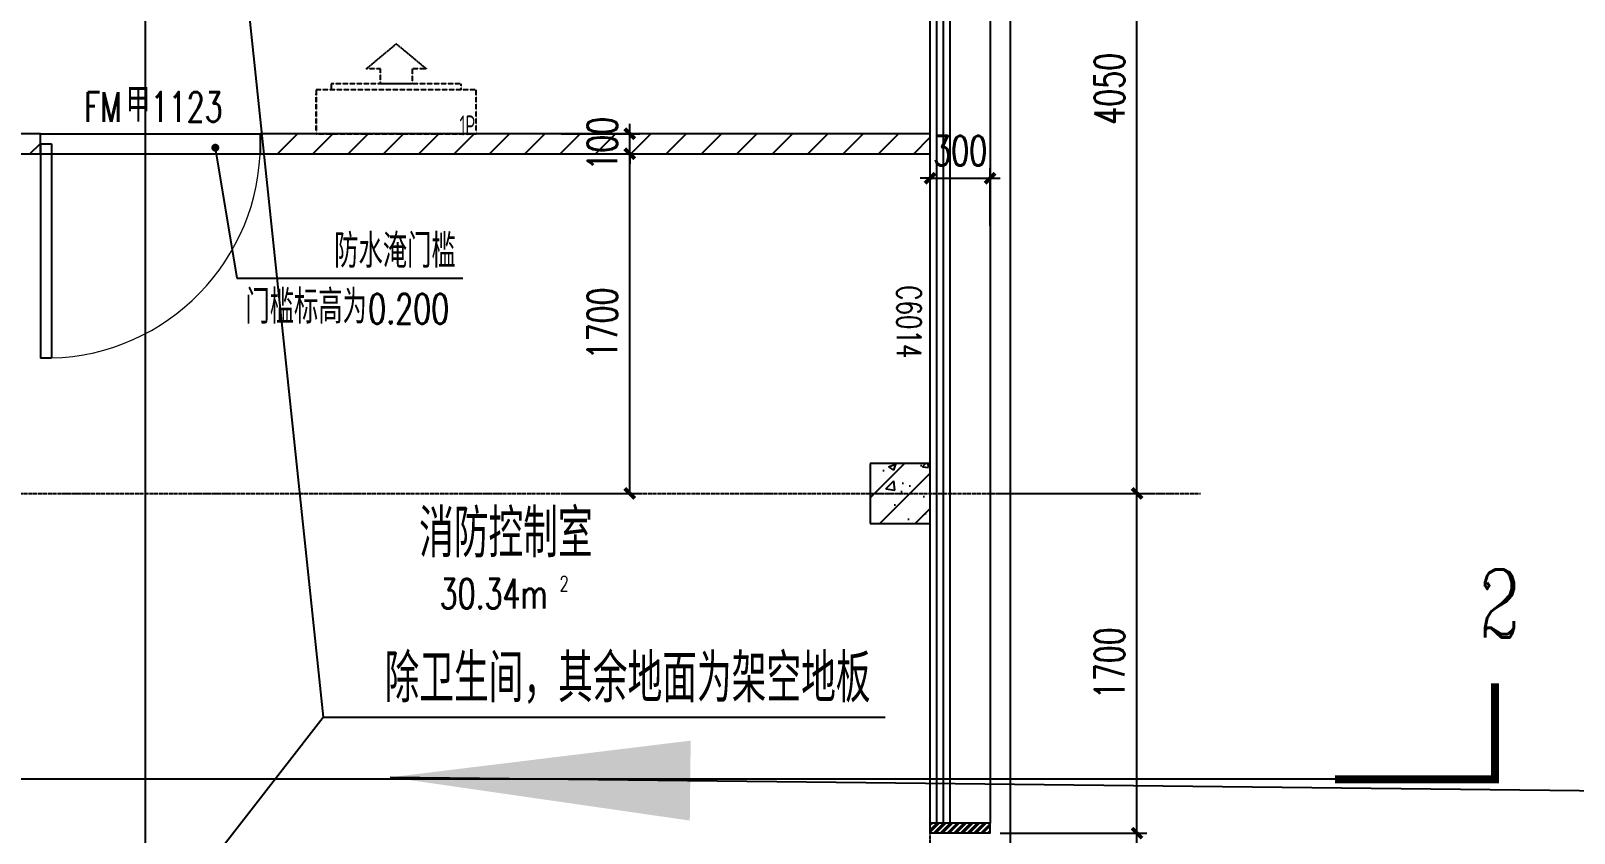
# Model space of a CAD drawing. Extents: x -954573 to 446329, y 489853 to 1226784.
# Drawn here: x -112152 to -104434, y 713970 to 717985 of the extents above; entities that cross this region are included whole.
import ezdxf
from ezdxf.enums import TextEntityAlignment as Align

# ---------------------------------------------------------------- set-up
doc = ezdxf.new("R2010")
doc.units = 0
doc.header["$LTSCALE"] = 10
doc.header["$MEASUREMENT"] = 0
for name, pattern in [('10平面$0$124-SF$0$DASH', [0.35, 0.25, -0.1]), ('10平面$0$DOTE', [2.42, 2, -0.2, 0.02, -0.2]), ('10平面$1$DASH', [0.35, 0.25, -0.1])]:
    doc.linetypes.add(name, pattern=pattern)
doc.layers.get('Defpoints').update_dxf_attribs({"color": 210})
for name, color, linetype in [('10平面$0$124-SF$0$J_EQPM_SMAL(空调室内外机)', 8, 'Continuous'), ('10平面$0$A-AXIS-DOTE', 8, '10平面$0$DOTE'), ('10平面$0$A-AXIS-DP', 8, 'Continuous'), ('10平面$0$A-AXIS-SYMB', 8, 'Continuous'), ('10平面$0$A-HATCH-2', 8, 'Continuous'), ('10平面$0$A-HRAIL', 8, 'Continuous'), ('10平面$0$A-LIN-V', 8, 'Continuous'), ('10平面$0$A-TEXT', 8, 'Continuous'), ('10平面$0$A-WINDOW', 8, 'Continuous'), ('10平面$0$A-防火门', 8, 'Continuous'), ('10平面$0$AS-COLN', 8, 'Continuous'), ('10平面$0$AS-WALL', 8, 'Continuous'), ('10平面$0$DIM_SYMB', 8, 'Continuous'), ('10平面$0$PUB_HATCH', 8, 'Continuous'), ('10平面$0$PUB_TEXT', 8, 'Continuous'), ('A-LIN-V', 9, 'Continuous'), ('建-引出', 3, 'Continuous')]:
    doc.layers.add(name, color=color, linetype=linetype)
doc.styles.add('10平面$0$124-SF$0$Standard', font='gbenor.shx', dxfattribs={"bigfont": 'gbcbig.shx'})
doc.styles.add('10平面$0$_TCH_DIM', font='SIMPLEX', dxfattribs={"bigfont": 'GBCBIG'})
doc.styles.add('10平面$0$_TCH_DIM_T3', font='SIMPLEX', dxfattribs={"width": 0.705882, "bigfont": 'GBCBIG'})
doc.styles.add('10平面$0$_TCH_LABEL', font='COMPLEX', dxfattribs={"bigfont": 'GBCBIG'})
doc.styles.add('10平面$0$_TCH_SPACE', font='SIMPLEX', dxfattribs={"height": 5, "bigfont": 'GBCBIG'})
doc.styles.add('10平面$0$_TCH_WINDOW', font='SIMPLEX', dxfattribs={"height": 3.5, "bigfont": 'GBCBIG'})
doc.dimstyles.new('10平面$0$_TCH_ARCH&&50', dxfattribs={"dimtxt": 148.75, "dimasz": 50, "dimexe": 50, "dimexo": 50, "dimgap": 63.125, "dimtad": 1, "dimdec": 0, "dimzin": 0, "dimdsep": 46, "dimtxsty": '10平面$0$_TCH_DIM_T3', "dimblk": '10平面$0$_ArchTick', "dimcen": 0.09, "dimclrt": 7, "dimazin": 2, "dimtfac": 1, "dimtdec": 0, "dimtix": 1, "dimtmove": 2, "dimatfit": 3, "dimfxl": 0, "dimtolj": 1, "dimtzin": 0, "dimarcsym": 0})
pattern_1 = [(45, (0, 89.76), (-88.388383, 88.388383), [])]

# ---------------------------------------------------------------- blocks, each defined once
blk = doc.blocks.new('10平面$0$dote')
at = {"layer": '10平面$0$A-AXIS-DOTE'}
for p, q in [((113082.2, -97318.5), (113082.2, -80060.8)), ((105547.2, -89149.7), (114434.2, -89149.7))]:
    blk.add_line(p, q, dxfattribs=at)
blk = doc.blocks.new('10平面$0$壁挂式空调室内机')
at = {"layer": '10平面$0$124-SF$0$J_EQPM_SMAL(空调室内外机)', "linetype": '10平面$0$124-SF$0$DASH', "ltscale": 0.5}
for p, q in [((2036016.6, 1699011.9), (2035816.6, 1699011.9)), ((2036016.6, 1699011.9), (2036016.6, 1698211.9)), ((2036016.6, 1698211.9), (2035816.6, 1698211.9))]:
    blk.add_line(p, q, dxfattribs=at)
for points in [[(2035796.6, 1698211.9), (2036016.6, 1698211.9), (2036016.6, 1699011.9), (2035796.6, 1699011.9)], [(2035691.6, 1698761.9), (2035691.6, 1698690.8), (2035766.6, 1698690.8), (2035766.6, 1698533), (2035691.6, 1698533), (2035691.6, 1698461.9), (2035566.6, 1698611.9)]]:
    blk.add_lwpolyline(points, close=True, dxfattribs=at)
blk.add_lwpolyline([(2035796.6, 1698936.9), (2035766.6, 1698936.9), (2035766.6, 1698286.9), (2035796.6, 1698286.9)], dxfattribs=at)
at = {"layer": '10平面$0$124-SF$0$J_EQPM_SMAL(空调室内外机)', "linetype": '10平面$0$124-SF$0$DASH', "ltscale": 0.5, "style": '10平面$0$124-SF$0$Standard', "width": 0.7}
blk.add_text('1P', height=100, rotation=90, dxfattribs=at).set_placement((2036025.3, 1698967.4), align=Align.CENTER)
blk = doc.blocks.new('10平面$0$_ArchTick')
at = {"color": 0, "linetype": 'ByBlock', "const_width": 0.4}
blk.add_lwpolyline([(-0.5, -0.5), (0.5, 0.5)], dxfattribs=at)
blk = doc.blocks.new('*D3316')
at = {"layer": '10平面$0$A-AXIS-DP', "color": 0, "lineweight": -2}
for p, q in [((-107304.2, 612220.3), (-106570.2, 612220.3)), ((-106620.2, 610820.3), (-106620.2, 612220.3)), ((-107304.2, 610820.3), (-106570.2, 610820.3))]:
    blk.add_line(p, q, dxfattribs=at)
at = {"layer": 'Defpoints', "color": 0}
for p in [(-107354.2, 612220.3), (-106620.2, 612220.3), (-107354.2, 610820.3)]:
    blk.add_point(p, dxfattribs=at)
at = {"layer": '10平面$0$A-AXIS-DP', "color": 0, "lineweight": -2, "xscale": 50, "yscale": 50, "zscale": 50}
for p, rotation in [((-106620.2, 612220.3), 90), ((-106620.2, 610820.3), 270)]:
    blk.add_blockref('10平面$0$_ArchTick', p, dxfattribs=dict(at, rotation=rotation))
at = {"layer": '10平面$0$A-AXIS-DP', "color": 7, "insert": (-106757.7, 611520.3), "char_height": 148.75, "attachment_point": 5, "rotation": 90, "style": '10平面$0$_TCH_DIM_T3'}
blk.add_mtext('\\A1;1400', dxfattribs=at)
blk = doc.blocks.new('*D3317')
at = {"layer": '10平面$0$A-AXIS-DP', "color": 0, "lineweight": -2}
for p, q in [((-107304.2, 613920.3), (-106570.2, 613920.3)), ((-106620.2, 612220.3), (-106620.2, 613920.3)), ((-107304.2, 612220.3), (-106570.2, 612220.3))]:
    blk.add_line(p, q, dxfattribs=at)
at = {"layer": 'Defpoints', "color": 0}
for p in [(-107354.2, 613920.3), (-106620.2, 613920.3), (-107354.2, 612220.3)]:
    blk.add_point(p, dxfattribs=at)
at = {"layer": '10平面$0$A-AXIS-DP', "color": 0, "lineweight": -2, "xscale": 50, "yscale": 50, "zscale": 50}
for p, rotation in [((-106620.2, 613920.3), 90), ((-106620.2, 612220.3), 270)]:
    blk.add_blockref('10平面$0$_ArchTick', p, dxfattribs=dict(at, rotation=rotation))
at = {"layer": '10平面$0$A-AXIS-DP', "color": 7, "insert": (-106757.7, 613070.3), "char_height": 148.75, "attachment_point": 5, "rotation": 90, "style": '10平面$0$_TCH_DIM_T3'}
blk.add_mtext('\\A1;1700', dxfattribs=at)
blk = doc.blocks.new('*D3318')
at = {"layer": '10平面$0$A-AXIS-DP', "color": 0, "lineweight": -2}
for p, q in [((-107304.2, 617970), (-106570.2, 617970)), ((-106620.2, 613920.3), (-106620.2, 617970)), ((-107304.2, 613920.3), (-106570.2, 613920.3))]:
    blk.add_line(p, q, dxfattribs=at)
at = {"layer": 'Defpoints', "color": 0}
for p in [(-107354.2, 617970), (-106620.2, 617970), (-107354.2, 613920.3)]:
    blk.add_point(p, dxfattribs=at)
at = {"layer": '10平面$0$A-AXIS-DP', "color": 0, "lineweight": -2, "xscale": 50, "yscale": 50, "zscale": 50}
for p, rotation in [((-106620.2, 617970), 90), ((-106620.2, 613920.3), 270)]:
    blk.add_blockref('10平面$0$_ArchTick', p, dxfattribs=dict(at, rotation=rotation))
at = {"layer": '10平面$0$A-AXIS-DP', "color": 7, "insert": (-106757.7, 615945.2), "char_height": 148.75, "attachment_point": 5, "rotation": 90, "style": '10平面$0$_TCH_DIM_T3'}
blk.add_mtext('\\A1;4050', dxfattribs=at)
blk = doc.blocks.new('*D3325')
at = {"layer": '10平面$0$A-AXIS-DP', "color": 0, "lineweight": -2}
for p, q in [((-107654.2, 615260), (-107654.2, 615547.5)), ((-107354.2, 615260), (-107354.2, 615547.5)), ((-107654.2, 615497.5), (-107704.2, 615497.5)), ((-107654.2, 615497.5), (-107354.2, 615497.5)), ((-107354.2, 615497.5), (-107304.2, 615497.5))]:
    blk.add_line(p, q, dxfattribs=at)
at = {"layer": 'Defpoints', "color": 0}
for p in [(-107354.2, 615497.5), (-107654.2, 615210), (-107354.2, 615210)]:
    blk.add_point(p, dxfattribs=at)
at = {"layer": '10平面$0$A-AXIS-DP', "color": 0, "lineweight": -2, "xscale": 50, "yscale": 50, "zscale": 50}
blk.add_blockref('10平面$0$_ArchTick', (-107654.2, 615497.5), dxfattribs=at)
at = {"layer": '10平面$0$A-AXIS-DP', "color": 0, "lineweight": -2, "xscale": 50, "yscale": 50, "zscale": 50, "rotation": 180}
blk.add_blockref('10平面$0$_ArchTick', (-107354.2, 615497.5), dxfattribs=at)
at = {"layer": '10平面$0$A-AXIS-DP', "color": 7, "insert": (-107504.2, 615635), "char_height": 148.75, "attachment_point": 5, "style": '10平面$0$_TCH_DIM_T3'}
blk.add_mtext('\\A1;300', dxfattribs=at)
blk = doc.blocks.new('*D3920')
at = {"layer": '10平面$0$A-AXIS-DP', "color": 0, "lineweight": -2}
for p, q in [((-109500, 717370.3), (-109106.3, 717370.3)), ((-109156.3, 715670.3), (-109156.3, 717370.3)), ((-109500, 715670.3), (-109106.3, 715670.3))]:
    blk.add_line(p, q, dxfattribs=at)
at = {"layer": 'Defpoints', "color": 0}
for p in [(-109550, 717370.3), (-109156.3, 717370.3), (-109550, 715670.3)]:
    blk.add_point(p, dxfattribs=at)
at = {"layer": '10平面$0$A-AXIS-DP', "color": 0, "lineweight": -2, "xscale": 50, "yscale": 50, "zscale": 50}
for p, rotation in [((-109156.3, 717370.3), 90), ((-109156.3, 715670.3), 270)]:
    blk.add_blockref('10平面$0$_ArchTick', p, dxfattribs=dict(at, rotation=rotation))
at = {"layer": '10平面$0$A-AXIS-DP', "color": 7, "insert": (-109293.8, 716520.3), "char_height": 148.75, "attachment_point": 5, "rotation": 90, "style": '10平面$0$_TCH_DIM_T3'}
blk.add_mtext('\\A1;1700', dxfattribs=at)
blk = doc.blocks.new('*D3921')
at = {"layer": '10平面$0$A-AXIS-DP', "color": 0, "lineweight": -2}
for p, q in [((-109156.2, 717470.3), (-109156.2, 717520.3)), ((-109500, 717470.3), (-109106.2, 717470.3)), ((-109156.2, 717370.3), (-109156.2, 717470.3)), ((-109500, 717370.3), (-109106.2, 717370.3)), ((-109156.2, 717370.3), (-109156.2, 717320.3))]:
    blk.add_line(p, q, dxfattribs=at)
at = {"layer": 'Defpoints', "color": 0}
for p in [(-109550, 717470.3), (-109156.2, 717470.3), (-109550, 717370.3)]:
    blk.add_point(p, dxfattribs=at)
at = {"layer": '10平面$0$A-AXIS-DP', "color": 0, "lineweight": -2, "xscale": 50, "yscale": 50, "zscale": 50}
for p, rotation in [((-109156.2, 717470.3), 270), ((-109156.2, 717370.3), 90)]:
    blk.add_blockref('10平面$0$_ArchTick', p, dxfattribs=dict(at, rotation=rotation))
at = {"layer": '10平面$0$A-AXIS-DP', "color": 7, "insert": (-109293.7, 717420.3), "char_height": 148.75, "attachment_point": 5, "rotation": 90, "style": '10平面$0$_TCH_DIM_T3'}
blk.add_mtext('\\A1;100', dxfattribs=at)
blk = doc.blocks.new('10平面$0$$DorLib2D$00000001')
for p, q in [((0.45, 0.975), (0.5, 0.975)), ((0.45, 0), (0.45, 0.975)), ((0.5, 0), (0.5, 0.975)), ((0.5, 0), (0.45, 0))]:
    blk.add_line(p, q)
at = {"lineweight": 13}
blk.add_arc((0.475, 0), 0.975, 91.46928, 180, dxfattribs=at)
blk = doc.blocks.new('10平面$0$42342343')
at = {"layer": '10平面$0$A-HATCH-2'}
h = blk.add_hatch(dxfattribs=at)
h.set_pattern_fill('ANSI32', color=256, scale=5)
h.set_pattern_definition([(45, (0, 150), (-16.8379802, 16.8379802), []), (45, (11.225, 150), (-16.8379802, 16.8379802), [])])
h.paths.add_polyline_path([(-107654.2, 612220.3), (-107354.2, 612220.3), (-107354.2, 612270.3), (-107654.2, 612270.3)])
at = {"layer": '10平面$0$PUB_HATCH'}
h = blk.add_hatch(dxfattribs=at)
h.set_pattern_fill('钢筋混凝土', color=256, scale=50, style=0)
h.set_pattern_definition([(45, (0, 0), (-88.388348, 88.388348), []), (50, (0, 0), (358.63009, -31.37607), [37.5, -412.5]), (355, (0, 0), (-69.37567, 376.09607), [30, -330]), (100.4514, (29.9, -2.6), (289.2547, 344.71977), [31.8701, -350.57106]), (46.1842, (0, 100), (533.62052, -82.7595), [56.25, -618.75]), (96.6356, (44.47, 93.1), (467.33135, 487.05894), [47.80514, -525.8565]), (351.1842, (0, 100), (467.33097, 487.0593), [45, -495]), (21, (50, 75), (298.45353, -201.30945), [37.5, -412.5]), (326, (50, 75), (121.65767, 362.57502), [30, -330]), (71.4514, (74.87, 58.22), (420.11131, 161.26525), [31.8701, -350.57106]), (37.5, (0, 0), (6.079928, 166.446927), [0, -326, 0, -335, 0, -331.25]), (7.5, (0, 0), (131.53477, 197.205856), [0, -191, 0, -318.5, 0, -126.25]), (327.5, (-111.5, 0), (266.911218, -11.277436), [0, -125, 0, -390, 0, -517.5]), (317.5, (-161.5, 0), (291.593085, 50.05249), [0, -162.5, 0, -259, 0, -367.5])])
h.paths.add_polyline_path([(-107954.2, 614070.3), (-107954.2, 613770.3), (-107654.2, 613770.3), (-107654.2, 614070.3)])
at = {"layer": '10平面$0$A-AXIS-SYMB', "linetype": '10平面$1$DASH'}
for p, q in [((-111580, 623480), (-111580, 605820)), ((-105630, 612490), (-115680, 612490))]:
    blk.add_line(p, q, dxfattribs=at)
at = {"layer": '10平面$0$A-AXIS-SYMB', "const_width": 40}
blk.add_lwpolyline([(-105630, 612490), (-104830, 612490), (-104830, 612970)], dxfattribs=at)
at = {"layer": '10平面$0$A-LIN-V'}
blk.add_line((-107354.2, 618270.3), (-107354.2, 612270.3), dxfattribs=at)
at = {"layer": '10平面$0$A-WINDOW'}
for p, q in [((-107654.5, 612220.3), (-107654.2, 612270.3)), ((-107354.2, 612270.3), (-107654.2, 612270.3)), ((-107354.2, 612220.3), (-107354.2, 612270.3)), ((-107354.2, 612220.3), (-107654.2, 612220.3))]:
    blk.add_line(p, q, dxfattribs=at)
for points in [[(-107654.2, 612270.3), (-107654.2, 618270.3)], [(-107621.2, 612270.3), (-107621.2, 618270.3)], [(-107587.2, 612270.3), (-107587.2, 618270.3)], [(-107554.2, 612270.3), (-107554.2, 618270.3)]]:
    blk.add_lwpolyline(points, dxfattribs=at)
at = {"layer": '10平面$0$AS-COLN'}
for p, q in [((-107954.2, 614070.3), (-107954.2, 613770.3)), ((-107654.2, 614070.3), (-107954.2, 614070.3)), ((-107654.2, 613770.3), (-107654.2, 614070.3)), ((-107954.2, 613770.3), (-107654.2, 613770.3))]:
    blk.add_line(p, q, dxfattribs=at)
at = {"layer": '10平面$0$AS-WALL', "linetype": '10平面$1$DASH'}
blk.add_lwpolyline([(-112854.2, 607320.3), (-112854.2, 621570), (-107254.2, 621570), (-107254.2, 607320.3)], close=True, dxfattribs=at)
at = {"layer": '10平面$0$A-TEXT', "style": '10平面$0$_TCH_SPACE', "width": 0.7}
blk.add_text('C6014', height=120.57, rotation=270, dxfattribs=at).set_placement((-107820.9, 614961.9))
at = {"layer": '10平面$0$PUB_TEXT', "style": '10平面$0$_TCH_LABEL', "width": 0.705882}
blk.add_text('2', height=340, dxfattribs=at).set_placement((-104910, 613200))
at = {"layer": '10平面$0$A-AXIS-DP'}
for p1, p2, distance, picture, middle in [((-107354.2, 613920.3), (-107354.2, 617970), -734, '*D3318', (-106757.7, 615945.2)), ((-107654.2, 615210), (-107354.2, 615210), 287.5, '*D3325', (-107504.2, 615635)), ((-107354.2, 612220.3), (-107354.2, 613920.3), -734, '*D3317', (-106757.7, 613070.3)), ((-107354.2, 610820.3), (-107354.2, 612220.3), -734, '*D3316', (-106757.7, 611520.3))]:
    dim = blk.add_aligned_dim(p1=p1, p2=p2, distance=distance, dimstyle='10平面$0$_TCH_ARCH&&50', dxfattribs=at)
    dim.commit()
    dim.dimension.update_dxf_attribs({"geometry": picture, "text_midpoint": middle})
blk = doc.blocks.new('10平面')
at = {"layer": '10平面$0$PUB_HATCH'}
h = blk.add_hatch(dxfattribs=at)
h.set_pattern_fill('普通砖', color=256, scale=50, style=0)
h.set_pattern_definition(pattern_1)
h.paths.add_polyline_path([(-112454.2, 717370.3), (-112104.2, 717370.3), (-112104.2, 717470.3), (-112454.2, 717470.3)])
h = blk.add_hatch(dxfattribs=at)
h.set_pattern_fill('普通砖', color=256, scale=50, style=0)
h.set_pattern_definition(pattern_1)
h.paths.add_polyline_path([(-107654.2, 717470.3), (-111004.2, 717470.3), (-111004.2, 717370.3), (-107654.2, 717370.3)])
at = {"layer": '10平面$0$A-WINDOW'}
for p, q in [((-111229.2, 717400.3), (-111122.2, 716747.1)), ((-111122.2, 716747.1), (-109992.2, 716747.1))]:
    blk.add_line(p, q, dxfattribs=at)
at = {"layer": '10平面$0$A-WINDOW', "const_width": 20}
blk.add_lwpolyline([(-111230.8, 717410.2, 1), (-111227.6, 717390.5, 1)], format="xyb", close=True, dxfattribs=at)
at = {"layer": '10平面$0$A-防火门'}
for p, q in [((-112104.2, 717470.3), (-111004.2, 717470.3)), ((-112104.2, 717370.3), (-111004.2, 717370.3))]:
    blk.add_line(p, q, dxfattribs=at)
at = {"layer": '10平面$0$AS-WALL'}
for p, q in [((-112104.2, 717470.3), (-112454.2, 717470.3)), ((-112104.2, 717370.3), (-112104.2, 717470.3)), ((-107654.2, 717470.3), (-111004.2, 717470.3)), ((-111004.2, 717470.3), (-111004.2, 717370.3)), ((-107654.2, 717370.3), (-107654.2, 717470.3)), ((-112454.2, 717370.3), (-112104.2, 717370.3)), ((-111004.2, 717370.3), (-107654.2, 717370.3))]:
    blk.add_line(p, q, dxfattribs=at)
at = {"layer": '10平面$0$DIM_SYMB'}
for p, q in [((-111080, 718250), (-110690, 714550)), ((-111320, 713740), (-110690, 714550)), ((-110690, 714550), (-107880, 714550))]:
    blk.add_line(p, q, dxfattribs=at)
at = {"layer": '10平面$0$A-HRAIL', "rotation": 270}
blk.add_blockref('10平面$0$壁挂式空调室内机', (-1808936.1, 2753487), dxfattribs=at)
at = {"layer": '10平面$0$A-LIN-V'}
blk.add_blockref('10平面$0$42342343', (0, 101750), dxfattribs=at)
at = {"layer": '10平面$0$A-防火门', "xscale": -1100, "yscale": -1100, "zscale": 100, "rotation": 359.9999998215802}
blk.add_blockref('10平面$0$$DorLib2D$00000001', (-111554.2, 717420.3), dxfattribs=at)
at = {"layer": '10平面$0$AS-WALL'}
blk.add_blockref('10平面$0$dote', (-220736.4, 804820), dxfattribs=at)
at = {"layer": '10平面$0$A-TEXT', "color": 1, "style": '10平面$0$_TCH_SPACE'}
blk.add_text('消防控制室', height=241.13, dxfattribs=at).set_placement((-110210.2, 715350))
at = {"layer": '10平面$0$A-TEXT', "color": 1, "style": '10平面$0$_TCH_SPACE', "width": 0.705882}
for s, height, p in [('30.34m', 148.75, (-110107.5, 715094.1)), ('2', 74.4, (-109507.5, 715181.6))]:
    blk.add_text(s, height=height, dxfattribs=at).set_placement(p)
at = {"layer": '10平面$0$A-防火门', "style": '10平面$0$_TCH_WINDOW', "width": 0.705882}
for s, p in [('FM', (-111885.6, 717530.3)), ('1123', (-111552.7, 717530.3))]:
    blk.add_text(s, height=148.75, rotation=360, dxfattribs=at).set_placement(p)
at = {"layer": '10平面$0$A-防火门', "style": '10平面$0$_TCH_WINDOW'}
blk.add_text('甲', height=168.8, rotation=360, dxfattribs=at).set_placement((-111675.6, 717530.3))
at = {"layer": '10平面$0$PUB_TEXT'}
for s, height, style, p in [('防水淹门槛', 168.79, '10平面$0$_TCH_DIM', (-110634.9, 716799.6)), ('门槛标高为', 168.79, '10平面$0$_TCH_DIM', (-111079.1, 716519.6)), ('除卫生间，其余地面为架空地板', 241.135, '10平面$0$_TCH_LABEL', (-110383.2, 714625))]:
    blk.add_text(s, height=height, dxfattribs=dict(at, style=style)).set_placement(p)
at = {"layer": '10平面$0$PUB_TEXT', "style": '10平面$0$_TCH_DIM', "width": 0.705882}
blk.add_text('0.200', height=148.75, dxfattribs=at).set_placement((-110464.7, 716519.6))
at = {"layer": '10平面$0$A-AXIS-DP'}
for p1, p2, picture, middle in [((-109550, 717370.3), (-109550, 717470.3), '*D3921', (-109293.7, 717420.3)), ((-109550, 715670.3), (-109550, 717370.3), '*D3920', (-109293.8, 716520.3))]:
    dim = blk.add_aligned_dim(p1=p1, p2=p2, distance=-393.7, dimstyle='10平面$0$_TCH_ARCH&&50', dxfattribs=at)
    dim.commit()
    dim.dimension.update_dxf_attribs({"geometry": picture, "text_midpoint": middle})

msp = doc.modelspace()

# ---------------------------------------------------------------- block references
at = {"layer": 'A-LIN-V'}
msp.add_blockref('10平面', (0, 0), dxfattribs=at)

# ---------------------------------------------------------------- next in the draw order: hatches: boundary and pattern name
at = {"layer": '建-引出'}
msp.add_hatch(color=256, dxfattribs=at).paths.add_polyline_path([(-110354.2, 714250), (-108856.5, 714033.3), (-108852.1, 714433.3)], flags=17)

# ---------------------------------------------------------------- next in the draw order: linework, layer by layer
msp.add_line((-110354.2, 714250), (-96870, 714100), dxfattribs=at)

doc.saveas('drawing.dxf')
